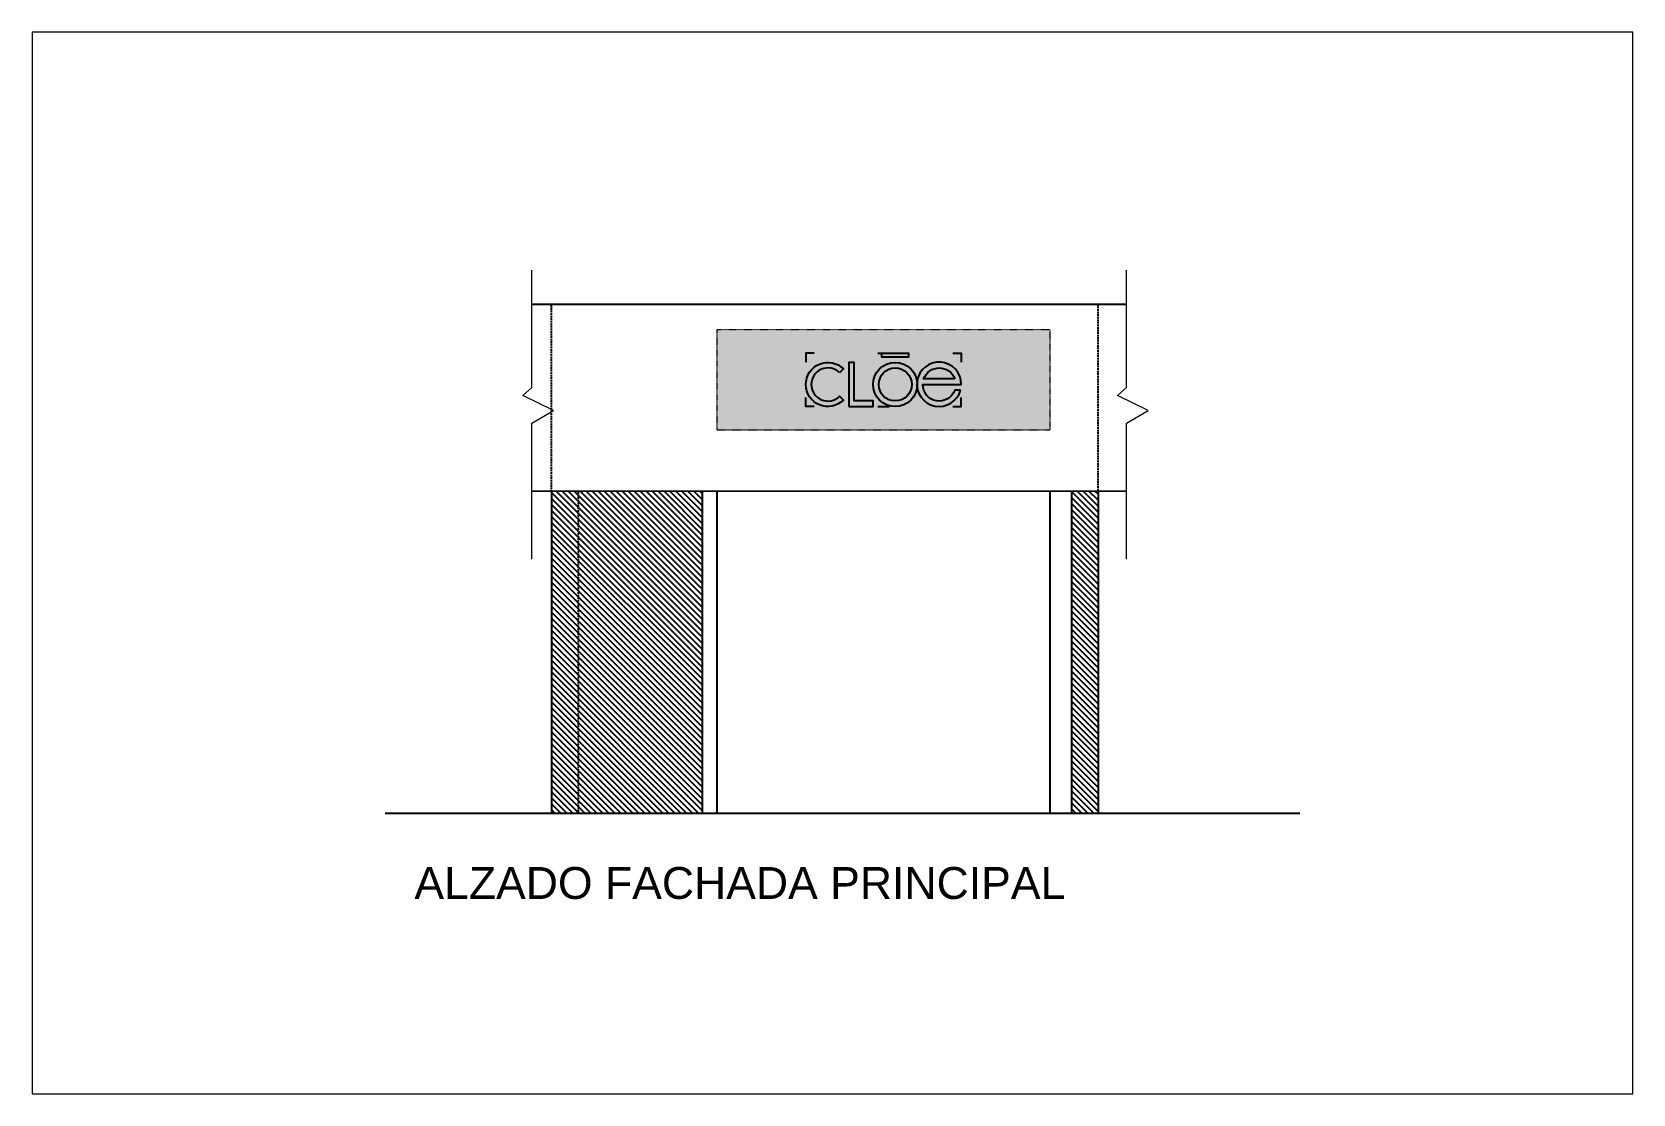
# Paper-space layout 'Layout1' of a CAD drawing. Header units: metres. Extents: x -4 to 883, y 4 to 593.
# The model-space entities are those that its viewports show. They can reach past a viewport. Long polylines and large blocks are cut down to what shows.
import ezdxf
from ezdxf.enums import TextEntityAlignment as Align

# ---------------------------------------------------------------- set-up
doc = ezdxf.new("R2010")
doc.units = ezdxf.units.M
for name, pattern in [('31 - CLOE - Paseo Qro - Planta Arquitectónica$0$HIDDEN', [0.375, 0.25, -0.125]), ('CLOE Aeropuerto CDMX REFERENCIA$0$HIDDEN2', [0.1875, 0.125, -0.0625]), ('HIDDEN2', [4.7625, 3.175, -1.5875]), ('MID PA rev D fase final r2$0$160523 Planta Base 1er y 2do Nivel Edificio de Dormitorios$0$HIDDEN', [9.525, 6.35, -3.175])]:
    doc.linetypes.add(name, pattern=pattern)
for name, color, linetype in [('A-WALL', 6, 'Continuous'), ('CLOE SATELITE REFERENCIA$0$TEXTO-100', 2, 'Continuous'), ('Hatch Muro', 253, 'Continuous')]:
    doc.layers.add(name, color=color, linetype=linetype)
doc.layers.add('MOBILIARIO', color=35, linetype='Continuous', lineweight=9)
doc.styles.add('CLOE SATELITE REFERENCIA$0$SWIS', font='swissel.ttf')
pattern_1 = [(135, (460.386668, -51.794628), (-0.0224506403, -0.0224506403), [])]

# ---------------------------------------------------------------- blocks, each defined once
blk = doc.blocks.new('ESPACIO')
at = {"color": 1}
for points in [[(-0.601, 0.232), (-0.675, 0.232), (-0.675, 0.154)], [(-0.05, 0.232), (0.05, 0.232)], [(0.601, 0.232), (0.675, 0.232), (0.675, 0.154)], [(-0.601, -0.232), (-0.675, -0.232), (-0.675, -0.154)], [(-0.05, -0.232), (0.05, -0.232)], [(0.601, -0.232), (0.675, -0.232), (0.675, -0.154)]]:
    blk.add_lwpolyline(points, dxfattribs=at)
blk = doc.blocks.new('A$C130E62D1')
at = {"layer": 'Hatch Muro', "true_color": 0xffffff}
h = blk.add_hatch(color=7, dxfattribs=at)
h.dxf.hatch_style = 1
h.paths.add_polyline_path([(0.268, 0.268), (0.299, 0.299, 2.414214), (0.299, 0.051), (0.268, 0.082, -2.414214)])
h.paths.add_polyline_path([(0.385, 0.35), (0.341, 0.35), (0.341, 0), (0.535, 0), (0.535, 0.044), (0.385, 0.044)])
h.paths.add_polyline_path([(0.815, 0.393), (0.815, 0.424), (0.605, 0.424), (0.605, 0.393)])
h.paths.add_polyline_path([(0.535, 0.175, 1), (0.885, 0.175, 1)])
h.paths.add_polyline_path([(0.841, 0.175, -1), (0.579, 0.175, -1)], flags=16)
h.paths.add_polyline_path([(1.229, 0.131), (1.184, 0.131, -0.843039), (0.929, 0.175), (1.235, 0.175, 15.809221)])
h.paths.add_polyline_path([(1.184, 0.219), (0.936, 0.219, -0.707107)], flags=16)
blk.add_lwpolyline([(0.605, 0.424), (0.815, 0.424), (0.815, 0.393), (0.605, 0.393)], close=True)
at = {"flags": 128}
for points in [[(0.268, 0.268, 2.414214), (0.268, 0.082), (0.299, 0.051, -2.414214), (0.299, 0.299)], [(1.229, 0.131), (1.184, 0.131, -0.843039), (0.929, 0.175), (1.235, 0.175, 15.809221)], [(1.184, 0.219), (0.936, 0.219, -0.707107)]]:
    blk.add_lwpolyline(points, format="xyb", close=True, dxfattribs=at)
blk.add_lwpolyline([(0.341, 0), (0.535, 0), (0.535, 0.044), (0.385, 0.044), (0.385, 0.35), (0.341, 0.35)], close=True, dxfattribs=at)
for radius in [0.175, 0.131]:
    blk.add_circle((0.71, 0.175), radius)
at = {"color": 1, "xscale": 0.9147599999999999, "yscale": 0.9147599999999999, "zscale": 0.9147599999999999}
blk.add_blockref('ESPACIO', (0.617, 0.212), dxfattribs=at)

msp = doc.modelspace()

# ---------------------------------------------------------------- hatches: boundary and pattern name
at = {"layer": 'A-WALL', "linetype": '31 - CLOE - Paseo Qro - Planta Arquitectónica$0$HIDDEN', "true_color": 0x000000, "transparency": 33554495}
h = msp.add_hatch(color=18, dxfattribs=at)
h.dxf.hatch_style = 1
h.paths.add_polyline_path([(2687.582, 1507.775), (2685.082, 1507.775), (2685.082, 1507.025), (2687.582, 1507.025)])
at = {"layer": 'A-WALL', "linetype": 'CLOE Aeropuerto CDMX REFERENCIA$0$HIDDEN2', "true_color": 0xf8991e}
h = msp.add_hatch(dxfattribs=at)
h.set_pattern_fill('ANSI31', color=30, scale=0.01, angle=90)
h.set_pattern_definition(pattern_1)
h.paths.add_polyline_path([(2684.972, 1506.573), (2683.842, 1506.573), (2683.842, 1504.153), (2684.972, 1504.153)])
h = msp.add_hatch(dxfattribs=at)
h.set_pattern_fill('ANSI31', color=30, scale=0.01, angle=90)
h.set_pattern_definition(pattern_1)
h.paths.add_polyline_path([(2687.742, 1504.153), (2687.942, 1504.153), (2687.942, 1506.573), (2687.742, 1506.573)])

# ---------------------------------------------------------------- linework, layer by layer
at = {"layer": 'A-WALL'}
for p, q in [((2683.693, 1507.973), (2688.155, 1507.973)), ((2683.693, 1506.57), (2688.155, 1506.573)), ((2683.842, 1506.573), (2683.842, 1504.153)), ((2684.972, 1506.573), (2684.972, 1504.153)), ((2685.082, 1506.573), (2685.082, 1504.153)), ((2687.582, 1504.153), (2687.582, 1506.573)), ((2687.742, 1506.573), (2687.742, 1504.153)), ((2687.942, 1506.573), (2687.942, 1504.153)), ((2689.454, 1504.153), (2682.594, 1504.153))]:
    msp.add_line(p, q, dxfattribs=at)
at = {"layer": 'A-WALL', "color": 251, "linetype": 'HIDDEN2', "true_color": 0x636466}
for p, q in [((2683.842, 1506.57), (2683.842, 1507.973)), ((2687.942, 1506.573), (2687.942, 1507.973))]:
    msp.add_line(p, q, dxfattribs=at)
at = {"layer": 'A-WALL', "color": 9, "linetype": 'HIDDEN2', "true_color": 0xc7c8ca}
msp.add_line((2684.042, 1506.573), (2684.042, 1504.153), dxfattribs=at)
at = {"layer": 'A-WALL', "color": 6, "linetype": 'MID PA rev D fase final r2$0$160523 Planta Base 1er y 2do Nivel Edificio de Dormitorios$0$HIDDEN', "lineweight": 0, "ltscale": 0.01}
msp.add_lwpolyline([(2687.582, 1507.78), (2685.082, 1507.78), (2685.082, 1507.03), (2687.582, 1507.03)], close=True, dxfattribs=at)
at = {"layer": 'MOBILIARIO', "color": 2}
for points in [[(2683.693, 1506.06), (2683.693, 1507.079), (2683.856, 1507.174), (2683.626, 1507.287), (2683.693, 1507.348), (2683.693, 1508.228)], [(2688.155, 1506.06), (2688.155, 1507.079), (2688.318, 1507.174), (2688.088, 1507.287), (2688.155, 1507.348), (2688.155, 1508.228)]]:
    msp.add_lwpolyline(points, dxfattribs=at)

# ---------------------------------------------------------------- block references
at = {"xscale": 0.9441952654495355, "yscale": 0.9441952654495355, "zscale": 0.9441952654495355}
msp.add_blockref('A$C130E62D1', (2685.749, 1507.205), dxfattribs=at)

# ---------------------------------------------------------------- texts
at = {"layer": 'CLOE SATELITE REFERENCIA$0$TEXTO-100', "style": 'CLOE SATELITE REFERENCIA$0$SWIS'}
msp.add_text('ALZADO FACHADA PRINCIPAL', height=0.2392, dxfattribs=at).set_placement((2685.254, 1503.511), align=Align.CENTER)

psp = doc.layouts.get("Layout1")

# ---------------------------------------------------------------- viewports
at = {"layer": '0'}
psp.add_viewport(center=(439.5, 298.52), size=(887.9, 588.998), view_center_point=(2685.949, 1506.031), view_height=7.96655, dxfattribs=at)

doc.saveas('drawing.dxf')
